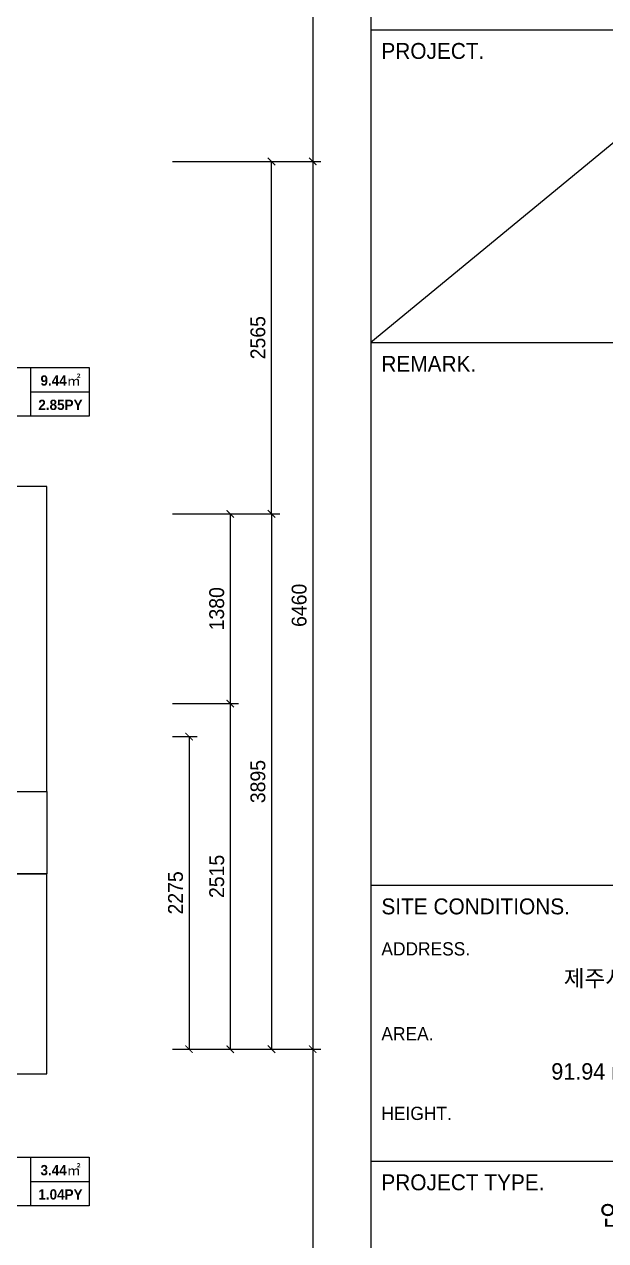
# Model space of a CAD drawing. Header units: millimetres. Extents: x 166504 to 219682, y 69800 to 112988.
# Drawn here: x 186719 to 190951, y 82182 to 91033 of the extents above; entities that cross this region are included whole.
import ezdxf
from ezdxf.enums import TextEntityAlignment as Align

# ---------------------------------------------------------------- set-up
doc = ezdxf.new("R2010")
doc.units = ezdxf.units.MM
doc.header["$LTSCALE"] = 100
doc.header["$PDMODE"] = 3
doc.layers.get('DEFPOINTS').update_dxf_attribs({"color": 248})
for name, color, linetype in [('0-ELC TEXT', 7, 'Continuous'), ('03-TEXT', 3, 'Continuous'), ('C-WALL1', 2, 'Continuous'), ('C-WIN', 4, 'Continuous'), ('E-DIM(OUT)', 1, 'Continuous'), ('F-SYM', 7, 'Continuous'), ('FORM(YOURNAME)-11', 1, 'Continuous')]:
    doc.layers.add(name, color=color, linetype=linetype)
doc.styles.add('YOURNAME', font='HY울릉도M.TTF')
doc.styles.add('넥슨고딕', font='NEXONLv1GothicBold.ttf')
doc.dimstyles.new('YOURNAME-60', dxfattribs={"dimscale": 60, "dimtxt": 1.8, "dimasz": 0.9, "dimexe": 1, "dimexo": 3, "dimgap": 0.7, "dimtad": 1, "dimdec": 0, "dimzin": 0, "dimdsep": 46, "dimtxsty": 'YOURNAME', "dimblk": 'ARCHTICK', "dimcen": 0, "dimclrd": 1, "dimclre": 1, "dimclrt": 7, "dimadec": 0, "dimazin": 0, "dimtfac": 1, "dimtdec": 0, "dimtix": 1, "dimtmove": 2, "dimatfit": 3, "dimldrblk": 'ARCHTICK', "dimfxl": 1, "dimtolj": 1, "dimtzin": 0, "dimarcsym": 0})

# ---------------------------------------------------------------- blocks, each defined once
blk = doc.blocks.new('FORM-PLAN')
at = {"layer": 'DEFPOINTS', "color": 158}
for p, q in [((1346, 54915), (1346, -2085)), ((10556, 41093), (1346, 33504))]:
    blk.add_line(p, q, dxfattribs=at)
blk.add_lwpolyline([(-69444, 53115), (-64, 53115), (-64, 1215), (-69444, 1215)], close=True, dxfattribs=at)
at = {"layer": 'FORM(YOURNAME)-11', "color": 14}
for p, q in [((1346, 41093), (10556, 41093)), ((1346, 33504), (10556, 33504)), ((1346, 20344), (10556, 20344)), ((1346, 13651), (10556, 13651))]:
    blk.add_line(p, q, dxfattribs=at)
at = {"layer": 'FORM(YOURNAME)-11', "color": 14, "style": 'YOURNAME'}
for s, height, p in [('PROJECT.', 386.1, (1603, 40579)), ('REMARK.', 386.1, (1603, 32989)), ('SITE CONDITIONS.', 386.14, (1603, 19829)), ('PROJECT TYPE.', 386.14, (1603, 13136))]:
    blk.add_text(s, height=height, dxfattribs=at).set_placement(p, align=Align.MIDDLE_LEFT)
at = {"layer": 'FORM(YOURNAME)-11', "color": 251, "style": 'YOURNAME'}
for s, p in [('ADDRESS.', (1603, 18799)), ('AREA.', (1603, 16740)), ('HEIGHT.', (1603, 14809))]:
    blk.add_text(s, height=321.8, dxfattribs=at).set_placement(p, align=Align.MIDDLE_LEFT)
at = {"layer": 'FORM(YOURNAME)-11', "color": 3, "style": 'YOURNAME'}
for tag, height, p in [('1', 450, (9905, 18188)), ('2', 450, (9905, 17544)), ('3', 450, (9905, 16257)), ('4', 450, (9905, 14326)), ('5', 515, (9905, 12009)), ('6', 515, (9905, 9757)), ('7', 515, (9905, 7504)), ('8', 515, (9905, 5252)), ('9', 515, (9905, 2999)), ('10', 515, (5655, 811)), ('11', 515, (9905, 747)), ('12', 515, (5655, -1441)), ('13', 515, (9905, -1441))]:
    blk.add_attdef(tag, text='', height=height, dxfattribs=at).set_placement(p, align=Align.MIDDLE_RIGHT)
blk = doc.blocks.new('VUDAUSEH')
at = {"layer": 'C-WALL1'}
for p, q in [((181829.9, 109821.1), (177843.9, 109821.1)), ((181829.9, 107601.1), (181829.9, 109821.1)), ((181547.9, 107601.1), (181829.9, 107601.1)), ((181547.9, 107001.1), (181829.9, 107001.1)), ((181829.9, 105546.1), (181829.9, 107001.1)), ((178927.9, 105546.1), (181829.9, 105546.1))]:
    blk.add_line(p, q, dxfattribs=at)
at = {"layer": 'C-WIN'}
blk.add_lwpolyline([(181547.9, 107601.1), (181829.9, 107601.1), (181829.9, 107001.1), (181547.9, 107001.1)], close=True, dxfattribs=at)
blk = doc.blocks.new('_ArchTick')
at = {"color": 0, "linetype": 'ByBlock', "const_width": 0.15}
blk.add_lwpolyline([(-0.5, -0.5), (0.5, 0.5)], dxfattribs=at)
blk = doc.blocks.new('*D576')
at = {"layer": 'DEFPOINTS', "color": 0}
for p in [(187618.4, 87470.3), (187618.4, 86090.3), (188218.4, 86090.3)]:
    blk.add_point(p, dxfattribs=at)
at = {"layer": 'E-DIM(OUT)', "color": 1, "lineweight": -2}
for p, q in [((187798.4, 87470.3), (188278.4, 87470.3)), ((188218.4, 87470.3), (188218.4, 86090.3)), ((187798.4, 86090.3), (188278.4, 86090.3))]:
    blk.add_line(p, q, dxfattribs=at)
at = {"layer": 'E-DIM(OUT)', "color": 1, "lineweight": -2, "xscale": 54, "yscale": 54, "zscale": 54}
for p, rotation in [((188218.4, 87470.3), 90), ((188218.4, 86090.3), 270)]:
    blk.add_blockref('_ArchTick', p, dxfattribs=dict(at, rotation=rotation))
at = {"layer": 'E-DIM(OUT)', "color": 7, "insert": (188120.2, 86780.3), "char_height": 108, "attachment_point": 5, "rotation": 90, "style": 'YOURNAME'}
blk.add_mtext('\\A1;1380', dxfattribs=at)
blk = doc.blocks.new('*D577')
at = {"layer": 'DEFPOINTS', "color": 0}
for p in [(187618.4, 85850.3), (187618.4, 83575.3), (187918.4, 83575.3)]:
    blk.add_point(p, dxfattribs=at)
at = {"layer": 'E-DIM(OUT)', "color": 1, "lineweight": -2}
for p, q in [((187798.4, 85850.3), (187978.4, 85850.3)), ((187918.4, 85850.3), (187918.4, 83575.3)), ((187798.4, 83575.3), (187978.4, 83575.3))]:
    blk.add_line(p, q, dxfattribs=at)
at = {"layer": 'E-DIM(OUT)', "color": 1, "lineweight": -2, "xscale": 54, "yscale": 54, "zscale": 54}
for p, rotation in [((187918.4, 85850.3), 90), ((187918.4, 83575.3), 270)]:
    blk.add_blockref('_ArchTick', p, dxfattribs=dict(at, rotation=rotation))
at = {"layer": 'E-DIM(OUT)', "color": 7, "insert": (187820.4, 84712.8), "char_height": 108, "attachment_point": 5, "rotation": 90, "style": 'YOURNAME'}
blk.add_mtext('\\A1;2275', dxfattribs=at)
blk = doc.blocks.new('*D578')
at = {"layer": 'DEFPOINTS', "color": 0}
for p in [(187618.4, 87470.3), (187618.4, 83575.3), (188518.4, 83575.3)]:
    blk.add_point(p, dxfattribs=at)
at = {"layer": 'E-DIM(OUT)', "color": 1, "lineweight": -2}
for p, q in [((187798.4, 87470.3), (188578.4, 87470.3)), ((188518.4, 87470.3), (188518.4, 83575.3)), ((187798.4, 83575.3), (188578.4, 83575.3))]:
    blk.add_line(p, q, dxfattribs=at)
at = {"layer": 'E-DIM(OUT)', "color": 1, "lineweight": -2, "xscale": 54, "yscale": 54, "zscale": 54}
for p, rotation in [((188518.4, 87470.3), 90), ((188518.4, 83575.3), 270)]:
    blk.add_blockref('_ArchTick', p, dxfattribs=dict(at, rotation=rotation))
at = {"layer": 'E-DIM(OUT)', "color": 7, "insert": (188420.2, 85522.8), "char_height": 108, "attachment_point": 5, "rotation": 90, "style": 'YOURNAME'}
blk.add_mtext('\\A1;3895', dxfattribs=at)
blk = doc.blocks.new('*D579')
at = {"layer": 'DEFPOINTS', "color": 0}
for p in [(187618.4, 86090.3), (187618.4, 83575.3), (188218.4, 83575.3)]:
    blk.add_point(p, dxfattribs=at)
at = {"layer": 'E-DIM(OUT)', "color": 1, "lineweight": -2}
for p, q in [((187798.4, 86090.3), (188278.4, 86090.3)), ((188218.4, 86090.3), (188218.4, 83575.3)), ((187798.4, 83575.3), (188278.4, 83575.3))]:
    blk.add_line(p, q, dxfattribs=at)
at = {"layer": 'E-DIM(OUT)', "color": 1, "lineweight": -2, "xscale": 54, "yscale": 54, "zscale": 54}
for p, rotation in [((188218.4, 86090.3), 90), ((188218.4, 83575.3), 270)]:
    blk.add_blockref('_ArchTick', p, dxfattribs=dict(at, rotation=rotation))
at = {"layer": 'E-DIM(OUT)', "color": 7, "insert": (188120.4, 84832.8), "char_height": 108, "attachment_point": 5, "rotation": 90, "style": 'YOURNAME'}
blk.add_mtext('\\A1;2515', dxfattribs=at)
blk = doc.blocks.new('*D581')
at = {"layer": 'DEFPOINTS', "color": 0}
for p in [(187618.4, 90035.3), (188518.4, 90035.3), (187618.4, 87470.3)]:
    blk.add_point(p, dxfattribs=at)
at = {"layer": 'E-DIM(OUT)', "color": 1, "lineweight": -2}
for p, q in [((187798.4, 90035.3), (188578.4, 90035.3)), ((188518.4, 87470.3), (188518.4, 90035.3)), ((187798.4, 87470.3), (188578.4, 87470.3))]:
    blk.add_line(p, q, dxfattribs=at)
at = {"layer": 'E-DIM(OUT)', "color": 1, "lineweight": -2, "xscale": 54, "yscale": 54, "zscale": 54}
for p, rotation in [((188518.4, 90035.3), 90), ((188518.4, 87470.3), 270)]:
    blk.add_blockref('_ArchTick', p, dxfattribs=dict(at, rotation=rotation))
at = {"layer": 'E-DIM(OUT)', "color": 7, "insert": (188420.2, 88752.8), "char_height": 108, "attachment_point": 5, "rotation": 90, "style": 'YOURNAME'}
blk.add_mtext('\\A1;2565', dxfattribs=at)
blk = doc.blocks.new('*D582')
at = {"layer": 'DEFPOINTS', "color": 0}
for p in [(187618.4, 90035.3), (187618.4, 83575.3), (188818.4, 83575.3)]:
    blk.add_point(p, dxfattribs=at)
at = {"layer": 'E-DIM(OUT)', "color": 1, "lineweight": -2}
for p, q in [((187798.4, 90035.3), (188878.4, 90035.3)), ((188818.4, 90035.3), (188818.4, 83575.3)), ((187798.4, 83575.3), (188878.4, 83575.3))]:
    blk.add_line(p, q, dxfattribs=at)
at = {"layer": 'E-DIM(OUT)', "color": 1, "lineweight": -2, "xscale": 54, "yscale": 54, "zscale": 54}
for p, rotation in [((188818.4, 90035.3), 90), ((188818.4, 83575.3), 270)]:
    blk.add_blockref('_ArchTick', p, dxfattribs=dict(at, rotation=rotation))
at = {"layer": 'E-DIM(OUT)', "color": 7, "insert": (188720.2, 86805.3), "char_height": 108, "attachment_point": 5, "rotation": 90, "style": 'YOURNAME'}
blk.add_mtext('\\A1;6460', dxfattribs=at)

msp = doc.modelspace()

# ---------------------------------------------------------------- linework, layer by layer
at = {"layer": '0-ELC TEXT'}
for p, q in [((186766.3, 88181.6), (186766.3, 88535.4)), ((186766.3, 88358.5), (187190.9, 88358.5)), ((186766.3, 82435.8), (186766.3, 82789.5)), ((186766.3, 82612.7), (187190.9, 82612.7))]:
    msp.add_line(p, q, dxfattribs=at)
for points in [[(185566.3, 88535.4), (187190.9, 88535.4), (187190.9, 88181.6), (185566.3, 88181.6)], [(185566.3, 82789.5), (187190.9, 82789.5), (187190.9, 82435.8), (185566.3, 82435.8)]]:
    msp.add_lwpolyline(points, close=True, dxfattribs=at)

# ---------------------------------------------------------------- block references
msp.add_blockref('VUDAUSEH', (5054.4, -22150.8))
at = {"layer": 'F-SYM'}
ref = msp.add_blockref('FORM-PLAN', (188837.6, 78665.7), dxfattribs=dict(at, xscale=0.3, yscale=0.3, zscale=0.3))
ref.add_attrib('3', '91.94 m2 / 27.81py', dxfattribs={"layer": 'FORM(YOURNAME)-11', "color": 3, "height": 120, "style": 'YOURNAME'}).set_placement((191899.2, 83413.5), align=Align.MIDDLE_RIGHT)
ref.add_attrib('1', '제주시 삼성로 117', dxfattribs={"layer": 'FORM(YOURNAME)-11', "color": 3, "height": 120, "style": 'YOURNAME'}).set_placement((191899.2, 84091.4), align=Align.MIDDLE_RIGHT)
ref.add_attrib('5', '인제 미용실', dxfattribs={"layer": 'FORM(YOURNAME)-11', "color": 3, "height": 150, "style": 'YOURNAME'}).set_placement((191899.2, 82369.8), align=Align.MIDDLE_RIGHT)

# ---------------------------------------------------------------- texts
at = {"layer": '03-TEXT', "style": '넥슨고딕'}
for s, p in [('9.44㎡', (186983.6, 88403.6)), ('2.85PY', (186982.3, 88226.7)), ('3.44㎡', (186983.6, 82657.7)), ('1.04PY', (186982.3, 82480.9))]:
    msp.add_text(s, height=75, dxfattribs=at).set_placement(p, align=Align.CENTER)

# ---------------------------------------------------------------- dimensions: what is measured, and where the dimension line sits
at = {"layer": 'E-DIM(OUT)'}
for base, p1, p2, picture, middle in [((188518.4, 90035.3), (187618.4, 87470.3), (187618.4, 90035.3), '*D581', (188420.2, 88752.8)), ((188818.4, 83575.3), (187618.4, 90035.3), (187618.4, 83575.3), '*D582', (188720.2, 86805.3)), ((188218.4, 86090.3), (187618.4, 87470.3), (187618.4, 86090.3), '*D576', (188120.2, 86780.3)), ((188518.4, 83575.3), (187618.4, 87470.3), (187618.4, 83575.3), '*D578', (188420.2, 85522.8)), ((188218.4, 83575.3), (187618.4, 86090.3), (187618.4, 83575.3), '*D579', (188120.4, 84832.8)), ((187918.4, 83575.3), (187618.4, 85850.3), (187618.4, 83575.3), '*D577', (187820.4, 84712.8))]:
    dim = msp.add_linear_dim(base=base, p1=p1, p2=p2, angle=90, dimstyle='YOURNAME-60', dxfattribs=at)
    dim.commit()
    dim.dimension.update_dxf_attribs({"geometry": picture, "text_midpoint": middle})

doc.saveas('drawing.dxf')
